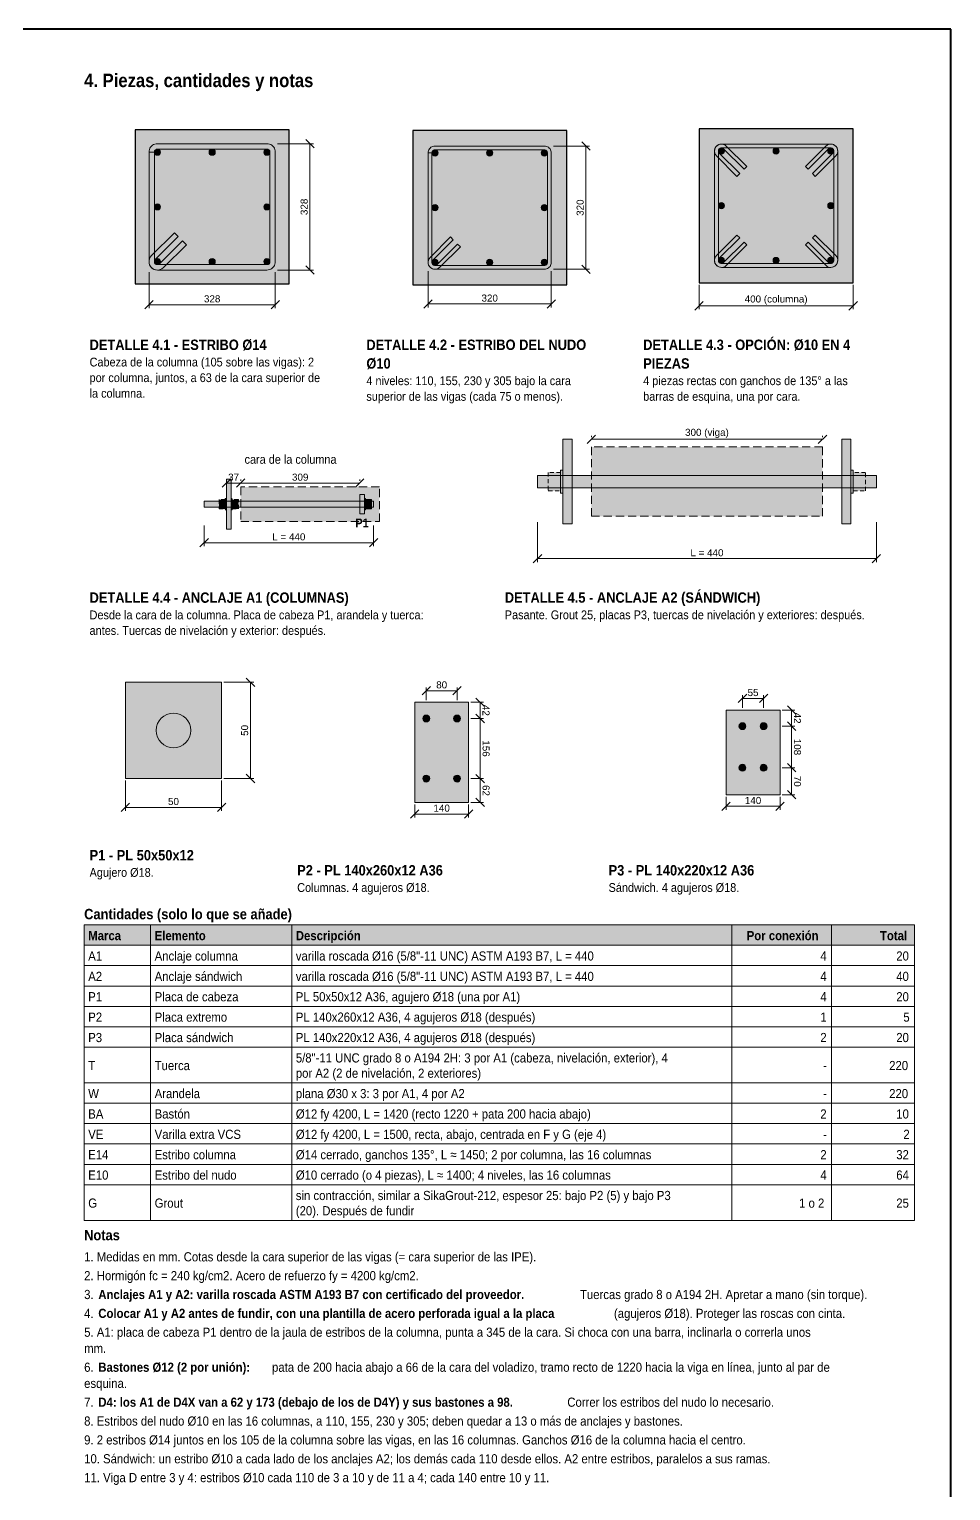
# Model space of a CAD drawing. Header units: millimetres. Extents: x 8 to 833, y 8 to 586.
# Drawn here: x 593.7 to 833, y 206.6 to 586 of the extents above; entities that cross this region are included whole.
import ezdxf
from ezdxf.enums import TextEntityAlignment as Align

# ---------------------------------------------------------------- set-up
doc = ezdxf.new("R2010")
doc.units = ezdxf.units.MM
doc.linetypes.add('TRAZO_3-2', pattern=[1.763889, 1.058333, -0.705556])
doc.linetypes.add('TRAZO_6-3', pattern=[3.175, 2.116667, -1.058333])
for name, color, linetype, lineweight, true_color in [('COTAS', 27, 'Continuous', 15, 0x333333), ('DETALLES', 49, 'Continuous', 9, 0x222222), ('G-r_anc', 24, 'Continuous', 18, 0x7b241c), ('G-r_ancg', 11, 'TRAZO_3-2', 20, 0xd3746b), ('G-r_bp', 138, 'Continuous', 20, 0x142433), ('G-r_col', 31, 'Continuous', 15, 0xd2bc8c), ('G-r_conc', 252, 'Continuous', 30, 0x6b6b6b), ('G-r_concb', 253, 'TRAZO_6-3', 20, 0xa1a1a1), ('G-r_eplate', 253, 'Continuous', 20, 0x848f9a), ('G-r_new', 119, 'Continuous', 18, 0x145a32), ('G-r_nut', 26, 'Continuous', 18, 0x3d0f0b), ('G-r_t1', 217, 'Continuous', 18, 0x4a235a), ('G-r_t2', 147, 'Continuous', 18, 0x1b4f72), ('G-r_t3', 44, 'Continuous', 18, 0x7e5109), ('G-r_t4', 136, 'Continuous', 18, 0x0b5345), ('G-r_tieS', 217, 'Continuous', 18, 0x4a235a), ('G-void', 27, 'Continuous', 20, 0x333333), ('LAMINA_FONDO', 7, 'Continuous', 5, 0xe6e6e6), ('LAMINA_MARCO', 49, 'Continuous', 40, 0x222222), ('LAMINA_TABLAS', 49, 'Continuous', 15, 0x222222), ('LAMINA_TEXTO', 19, 'Continuous', 9, 0x111111), ('T-anc', 22, 'Continuous', 18, 0xa93226), ('T-small', 47, 'Continuous', 18, 0x444444)]:
    doc.layers.add(name, color=color, linetype=linetype, lineweight=lineweight, true_color=true_color)
doc.styles.add('ESTANDAR', font='arial.ttf')
doc.styles.add('NEGRITA', font='arialbd.ttf')
doc.dimstyles.new('COTAS_PAPEL', dxfattribs={"dimtxt": 1.8288, "dimasz": 2, "dimexe": 0.881944, "dimexo": 0.529167, "dimgap": 0.6, "dimtad": 1, "dimdec": 0, "dimtxsty": 'ESTANDAR', "dimtsz": 1.094317, "dimcen": 2.5, "dimclrd": 8, "dimclre": 8, "dimclrt": 250, "dimazin": 3, "dimtfac": 1, "dimtmove": 0, "dimatfit": 3, "dimlwd": 15, "dimlwe": 13})

# ---------------------------------------------------------------- blocks, each defined once
blk = doc.blocks.new('DET_11_detalle-4-1-estribo-14')
at = {"layer": 'G-r_col', "true_color": 0xe9dec7}
h = blk.add_hatch(color=7, dxfattribs=at)
edge = h.paths.add_edge_path()
edge.add_arc((-16.9, 16.9), 0.8, 0, 360)
h = blk.add_hatch(color=7, dxfattribs=at)
edge = h.paths.add_edge_path()
edge.add_arc((-2.7, 16.9), 0.8, 0, 360)
h = blk.add_hatch(color=7, dxfattribs=at)
edge = h.paths.add_edge_path()
edge.add_arc((11.5, 16.9), 0.8, 0, 360)
h = blk.add_hatch(color=7, dxfattribs=at)
edge = h.paths.add_edge_path()
edge.add_arc((-16.9, 2.7), 0.8, 0, 360)
h = blk.add_hatch(color=7, dxfattribs=at)
edge = h.paths.add_edge_path()
edge.add_arc((11.5, 2.7), 0.8, 0, 360)
h = blk.add_hatch(color=7, dxfattribs=at)
edge = h.paths.add_edge_path()
edge.add_arc((-16.9, -11.5), 0.8, 0, 360)
h = blk.add_hatch(color=7, dxfattribs=at)
edge = h.paths.add_edge_path()
edge.add_arc((-2.7, -11.5), 0.8, 0, 360)
h = blk.add_hatch(color=7, dxfattribs=at)
edge = h.paths.add_edge_path()
edge.add_arc((11.5, -11.5), 0.8, 0, 360)
at = {"layer": 'G-r_conc', "true_color": 0xf5f3ef}
blk.add_hatch(color=7, dxfattribs=at).paths.add_polyline_path([(-22.7, -17.3), (17.3, -17.3), (17.3, 22.7), (-22.7, 22.7)])
at = {"layer": 'G-r_new', "true_color": 0x34905b}
for points in [[(-11.53, -4.99), (-17.46, -10.93), (-17.58, -11.08), (-17.66, -11.25), (-17.69, -11.44), (-17.69, -11.62), (-17.63, -11.8), (-17.54, -11.97), (-17.42, -12.1), (-17.26, -12.21), (-17.09, -12.27), (-16.9, -12.3), (11.5, -12.3), (11.62, -12.29), (11.75, -12.26), (11.86, -12.21), (11.97, -12.15), (12.06, -12.06), (12.15, -11.97), (12.21, -11.86), (12.26, -11.75), (12.29, -11.62), (12.3, -11.5), (12.3, 16.9), (12.29, 17.02), (12.26, 17.15), (12.21, 17.26), (12.15, 17.37), (12.06, 17.46), (11.97, 17.55), (11.86, 17.61), (11.75, 17.66), (11.62, 17.69), (11.5, 17.7), (-16.9, 17.7), (-17.02, 17.69), (-17.15, 17.66), (-17.26, 17.61), (-17.37, 17.55), (-17.46, 17.46), (-17.55, 17.37), (-17.61, 17.26), (-17.66, 17.15), (-17.69, 17.02), (-17.7, 16.85), (-19.1, 16.95), (-19.08, 17.24), (-18.99, 17.58), (-18.86, 17.9), (-18.68, 18.19), (-18.46, 18.46), (-18.19, 18.68), (-17.9, 18.86), (-17.58, 18.99), (-17.24, 19.08), (-16.9, 19.1), (11.5, 19.1), (11.84, 19.08), (12.18, 18.99), (12.5, 18.86), (12.79, 18.68), (13.06, 18.46), (13.28, 18.19), (13.46, 17.9), (13.59, 17.58), (13.68, 17.24), (13.7, 16.9), (13.7, -11.5), (13.68, -11.84), (13.59, -12.18), (13.46, -12.5), (13.28, -12.79), (13.06, -13.06), (12.79, -13.28), (12.5, -13.46), (12.18, -13.59), (11.84, -13.68), (11.5, -13.7), (-16.9, -13.7), (-17.41, -13.64), (-17.9, -13.46), (-18.33, -13.18), (-18.68, -12.8), (-18.94, -12.34), (-19.08, -11.84), (-19.1, -11.33), (-19, -10.82), (-18.78, -10.35), (-18.46, -9.95), (-12.52, -4)], [(-17.7, 16.9), (-17.7, -11.5), (-17.67, -11.69), (-17.61, -11.86), (-17.5, -12.02), (-17.37, -12.14), (-17.2, -12.23), (-17.02, -12.29), (-16.84, -12.29), (-16.65, -12.26), (-16.48, -12.18), (-16.34, -12.06), (-10.39, -6.13), (-9.4, -7.12), (-15.34, -13.06), (-15.75, -13.38), (-16.22, -13.6), (-16.73, -13.7), (-17.24, -13.68), (-17.74, -13.54), (-18.2, -13.28), (-18.58, -12.93), (-18.86, -12.5), (-19.04, -12.01), (-19.1, -11.5), (-19.1, 16.9)]]:
    blk.add_hatch(color=7, dxfattribs=at).paths.add_polyline_path(points)
at = {"layer": 'G-r_col'}
for centre in [(-16.9, 16.9), (-2.7, 16.9), (11.5, 16.9), (-16.9, 2.7), (11.5, 2.7), (-16.9, -11.5), (-2.7, -11.5), (11.5, -11.5)]:
    blk.add_circle(centre, 0.8, dxfattribs=at)
at = {"layer": 'G-r_conc'}
blk.add_lwpolyline([(-22.7, -17.3), (17.3, -17.3), (17.3, 22.7), (-22.7, 22.7)], close=True, dxfattribs=at)
at = {"layer": 'G-r_new'}
for points in [[(-11.53, -4.99), (-17.46, -10.93), (-17.58, -11.08), (-17.66, -11.25), (-17.69, -11.44), (-17.69, -11.62), (-17.63, -11.8), (-17.54, -11.97), (-17.42, -12.1), (-17.26, -12.21), (-17.09, -12.27), (-16.9, -12.3), (11.5, -12.3), (11.62, -12.29), (11.75, -12.26), (11.86, -12.21), (11.97, -12.15), (12.06, -12.06), (12.15, -11.97), (12.21, -11.86), (12.26, -11.75), (12.29, -11.62), (12.3, -11.5), (12.3, 16.9), (12.29, 17.02), (12.26, 17.15), (12.21, 17.26), (12.15, 17.37), (12.06, 17.46), (11.97, 17.55), (11.86, 17.61), (11.75, 17.66), (11.62, 17.69), (11.5, 17.7), (-16.9, 17.7), (-17.02, 17.69), (-17.15, 17.66), (-17.26, 17.61), (-17.37, 17.55), (-17.46, 17.46), (-17.55, 17.37), (-17.61, 17.26), (-17.66, 17.15), (-17.69, 17.02), (-17.7, 16.85), (-19.1, 16.95), (-19.08, 17.24), (-18.99, 17.58), (-18.86, 17.9), (-18.68, 18.19), (-18.46, 18.46), (-18.19, 18.68), (-17.9, 18.86), (-17.58, 18.99), (-17.24, 19.08), (-16.9, 19.1), (11.5, 19.1), (11.84, 19.08), (12.18, 18.99), (12.5, 18.86), (12.79, 18.68), (13.06, 18.46), (13.28, 18.19), (13.46, 17.9), (13.59, 17.58), (13.68, 17.24), (13.7, 16.9), (13.7, -11.5), (13.68, -11.84), (13.59, -12.18), (13.46, -12.5), (13.28, -12.79), (13.06, -13.06), (12.79, -13.28), (12.5, -13.46), (12.18, -13.59), (11.84, -13.68), (11.5, -13.7), (-16.9, -13.7), (-17.41, -13.64), (-17.9, -13.46), (-18.33, -13.18), (-18.68, -12.8), (-18.94, -12.34), (-19.08, -11.84), (-19.1, -11.33), (-19, -10.82), (-18.78, -10.35), (-18.46, -9.95), (-12.52, -4)], [(-17.7, 16.9), (-17.7, -11.5), (-17.67, -11.69), (-17.61, -11.86), (-17.5, -12.02), (-17.37, -12.14), (-17.2, -12.23), (-17.02, -12.29), (-16.84, -12.29), (-16.65, -12.26), (-16.48, -12.18), (-16.34, -12.06), (-10.39, -6.13), (-9.4, -7.12), (-15.34, -13.06), (-15.75, -13.38), (-16.22, -13.6), (-16.73, -13.7), (-17.24, -13.68), (-17.74, -13.54), (-18.2, -13.28), (-18.58, -12.93), (-18.86, -12.5), (-19.04, -12.01), (-19.1, -11.5), (-19.1, 16.9)]]:
    blk.add_lwpolyline(points, close=True, dxfattribs=at)
at = {"layer": 'COTAS'}
blk.add_linear_dim(base=(22.7, -13.7), p1=(13.7, -13.7), p2=(13.7, 19.1), angle=90, text='328', dimstyle='COTAS_PAPEL', dxfattribs=at).render()
blk.add_linear_dim(base=(-19.1, -22.7), p1=(-19.1, -13.7), p2=(13.7, -13.7), text='328', dimstyle='COTAS_PAPEL', dxfattribs=at).render()
blk = doc.blocks.new('DET_12_detalle-4-2-estribo-del-nudo-10')
at = {"layer": 'G-r_col', "true_color": 0xe9dec7}
h = blk.add_hatch(color=7, dxfattribs=at)
edge = h.paths.add_edge_path()
edge.add_arc((-16.7, 16.7), 0.8, 0, 360)
h = blk.add_hatch(color=7, dxfattribs=at)
edge = h.paths.add_edge_path()
edge.add_arc((-2.5, 16.7), 0.8, 0, 360)
h = blk.add_hatch(color=7, dxfattribs=at)
edge = h.paths.add_edge_path()
edge.add_arc((11.7, 16.7), 0.8, 0, 360)
h = blk.add_hatch(color=7, dxfattribs=at)
edge = h.paths.add_edge_path()
edge.add_arc((-16.7, 2.5), 0.8, 0, 360)
h = blk.add_hatch(color=7, dxfattribs=at)
edge = h.paths.add_edge_path()
edge.add_arc((11.7, 2.5), 0.8, 0, 360)
h = blk.add_hatch(color=7, dxfattribs=at)
edge = h.paths.add_edge_path()
edge.add_arc((-16.7, -11.7), 0.8, 0, 360)
h = blk.add_hatch(color=7, dxfattribs=at)
edge = h.paths.add_edge_path()
edge.add_arc((-2.5, -11.7), 0.8, 0, 360)
h = blk.add_hatch(color=7, dxfattribs=at)
edge = h.paths.add_edge_path()
edge.add_arc((11.7, -11.7), 0.8, 0, 360)
at = {"layer": 'G-r_conc', "true_color": 0xf5f3ef}
blk.add_hatch(color=7, dxfattribs=at).paths.add_polyline_path([(-22.5, -17.5), (17.5, -17.5), (17.5, 22.5), (-22.5, 22.5)])
at = {"layer": 'G-r_tieS', "true_color": 0x9059a7}
for points in [[(-11.96, -5.83), (-17.26, -11.13), (-17.38, -11.28), (-17.46, -11.45), (-17.49, -11.64), (-17.49, -11.82), (-17.44, -12), (-17.34, -12.17), (-17.22, -12.31), (-17.06, -12.41), (-16.89, -12.47), (-16.7, -12.5), (11.7, -12.5), (11.82, -12.49), (11.95, -12.46), (12.06, -12.41), (12.17, -12.35), (12.26, -12.26), (12.35, -12.17), (12.41, -12.06), (12.46, -11.95), (12.49, -11.82), (12.5, -11.7), (12.5, 16.7), (12.49, 16.82), (12.46, 16.95), (12.41, 17.06), (12.35, 17.17), (12.26, 17.26), (12.17, 17.35), (12.06, 17.41), (11.95, 17.46), (11.82, 17.49), (11.7, 17.5), (-16.7, 17.5), (-16.82, 17.49), (-16.95, 17.46), (-17.06, 17.41), (-17.17, 17.35), (-17.26, 17.26), (-17.35, 17.17), (-17.41, 17.06), (-17.46, 16.95), (-17.49, 16.82), (-17.5, 16.66), (-18.5, 16.74), (-18.48, 16.98), (-18.41, 17.26), (-18.31, 17.52), (-18.16, 17.76), (-17.97, 17.97), (-17.76, 18.16), (-17.52, 18.31), (-17.26, 18.41), (-16.98, 18.48), (-16.7, 18.5), (11.7, 18.5), (11.98, 18.48), (12.26, 18.41), (12.52, 18.31), (12.76, 18.16), (12.97, 17.97), (13.16, 17.76), (13.31, 17.52), (13.41, 17.26), (13.48, 16.98), (13.5, 16.7), (13.5, -11.7), (13.48, -11.98), (13.41, -12.26), (13.31, -12.52), (13.16, -12.76), (12.97, -12.97), (12.76, -13.16), (12.52, -13.31), (12.26, -13.41), (11.98, -13.48), (11.7, -13.5), (-16.7, -13.5), (-17.12, -13.45), (-17.52, -13.31), (-17.87, -13.07), (-18.16, -12.76), (-18.37, -12.39), (-18.48, -11.98), (-18.5, -11.56), (-18.42, -11.14), (-18.24, -10.76), (-17.97, -10.43), (-12.67, -5.12)], [(-17.5, 16.7), (-17.5, -11.7), (-17.47, -11.89), (-17.41, -12.06), (-17.31, -12.22), (-17.17, -12.34), (-17, -12.44), (-16.82, -12.49), (-16.64, -12.49), (-16.45, -12.46), (-16.28, -12.38), (-16.13, -12.26), (-10.83, -6.96), (-10.12, -7.67), (-15.43, -12.98), (-15.76, -13.24), (-16.14, -13.42), (-16.56, -13.5), (-16.98, -13.48), (-17.39, -13.37), (-17.76, -13.16), (-18.07, -12.87), (-18.31, -12.52), (-18.45, -12.12), (-18.5, -11.7), (-18.5, 16.7)]]:
    blk.add_hatch(color=7, dxfattribs=at).paths.add_polyline_path(points)
at = {"layer": 'G-r_col'}
for centre in [(-16.7, 16.7), (-2.5, 16.7), (11.7, 16.7), (-16.7, 2.5), (11.7, 2.5), (-16.7, -11.7), (-2.5, -11.7), (11.7, -11.7)]:
    blk.add_circle(centre, 0.8, dxfattribs=at)
at = {"layer": 'G-r_conc'}
blk.add_lwpolyline([(-22.5, -17.5), (17.5, -17.5), (17.5, 22.5), (-22.5, 22.5)], close=True, dxfattribs=at)
at = {"layer": 'G-r_tieS'}
for points in [[(-11.96, -5.83), (-17.26, -11.13), (-17.38, -11.28), (-17.46, -11.45), (-17.49, -11.64), (-17.49, -11.82), (-17.44, -12), (-17.34, -12.17), (-17.22, -12.31), (-17.06, -12.41), (-16.89, -12.47), (-16.7, -12.5), (11.7, -12.5), (11.82, -12.49), (11.95, -12.46), (12.06, -12.41), (12.17, -12.35), (12.26, -12.26), (12.35, -12.17), (12.41, -12.06), (12.46, -11.95), (12.49, -11.82), (12.5, -11.7), (12.5, 16.7), (12.49, 16.82), (12.46, 16.95), (12.41, 17.06), (12.35, 17.17), (12.26, 17.26), (12.17, 17.35), (12.06, 17.41), (11.95, 17.46), (11.82, 17.49), (11.7, 17.5), (-16.7, 17.5), (-16.82, 17.49), (-16.95, 17.46), (-17.06, 17.41), (-17.17, 17.35), (-17.26, 17.26), (-17.35, 17.17), (-17.41, 17.06), (-17.46, 16.95), (-17.49, 16.82), (-17.5, 16.66), (-18.5, 16.74), (-18.48, 16.98), (-18.41, 17.26), (-18.31, 17.52), (-18.16, 17.76), (-17.97, 17.97), (-17.76, 18.16), (-17.52, 18.31), (-17.26, 18.41), (-16.98, 18.48), (-16.7, 18.5), (11.7, 18.5), (11.98, 18.48), (12.26, 18.41), (12.52, 18.31), (12.76, 18.16), (12.97, 17.97), (13.16, 17.76), (13.31, 17.52), (13.41, 17.26), (13.48, 16.98), (13.5, 16.7), (13.5, -11.7), (13.48, -11.98), (13.41, -12.26), (13.31, -12.52), (13.16, -12.76), (12.97, -12.97), (12.76, -13.16), (12.52, -13.31), (12.26, -13.41), (11.98, -13.48), (11.7, -13.5), (-16.7, -13.5), (-17.12, -13.45), (-17.52, -13.31), (-17.87, -13.07), (-18.16, -12.76), (-18.37, -12.39), (-18.48, -11.98), (-18.5, -11.56), (-18.42, -11.14), (-18.24, -10.76), (-17.97, -10.43), (-12.67, -5.12)], [(-17.5, 16.7), (-17.5, -11.7), (-17.47, -11.89), (-17.41, -12.06), (-17.31, -12.22), (-17.17, -12.34), (-17, -12.44), (-16.82, -12.49), (-16.64, -12.49), (-16.45, -12.46), (-16.28, -12.38), (-16.13, -12.26), (-10.83, -6.96), (-10.12, -7.67), (-15.43, -12.98), (-15.76, -13.24), (-16.14, -13.42), (-16.56, -13.5), (-16.98, -13.48), (-17.39, -13.37), (-17.76, -13.16), (-18.07, -12.87), (-18.31, -12.52), (-18.45, -12.12), (-18.5, -11.7), (-18.5, 16.7)]]:
    blk.add_lwpolyline(points, close=True, dxfattribs=at)
at = {"layer": 'COTAS'}
blk.add_linear_dim(base=(22.5, -13.5), p1=(13.5, -13.5), p2=(13.5, 18.5), angle=90, text='320', dimstyle='COTAS_PAPEL', dxfattribs=at).render()
blk.add_linear_dim(base=(-18.5, -22.5), p1=(-18.5, -13.5), p2=(13.5, -13.5), text='320', dimstyle='COTAS_PAPEL', dxfattribs=at).render()
blk = doc.blocks.new('DET_13_detalle-4-3-opcion-10-en-4-piezas')
at = {"layer": 'G-r_col', "true_color": 0xe9dec7}
h = blk.add_hatch(color=7, dxfattribs=at)
edge = h.paths.add_edge_path()
edge.add_arc((-14.2, 17.2), 0.8, 0, 360)
h = blk.add_hatch(color=7, dxfattribs=at)
edge = h.paths.add_edge_path()
edge.add_arc((0, 17.2), 0.8, 0, 360)
h = blk.add_hatch(color=7, dxfattribs=at)
edge = h.paths.add_edge_path()
edge.add_arc((14.2, 17.2), 0.8, 0, 360)
h = blk.add_hatch(color=7, dxfattribs=at)
edge = h.paths.add_edge_path()
edge.add_arc((-14.2, 3), 0.8, 0, 360)
h = blk.add_hatch(color=7, dxfattribs=at)
edge = h.paths.add_edge_path()
edge.add_arc((14.2, 3), 0.8, 0, 360)
h = blk.add_hatch(color=7, dxfattribs=at)
edge = h.paths.add_edge_path()
edge.add_arc((-14.2, -11.2), 0.8, 0, 360)
h = blk.add_hatch(color=7, dxfattribs=at)
edge = h.paths.add_edge_path()
edge.add_arc((0, -11.2), 0.8, 0, 360)
h = blk.add_hatch(color=7, dxfattribs=at)
edge = h.paths.add_edge_path()
edge.add_arc((14.2, -11.2), 0.8, 0, 360)
at = {"layer": 'G-r_conc', "true_color": 0xf5f3ef}
blk.add_hatch(color=7, dxfattribs=at).paths.add_polyline_path([(-20, -17), (20, -17), (20, 23), (-20, 23)])
at = {"layer": 'G-r_t1', "true_color": 0x9957b5}
blk.add_hatch(color=7, dxfattribs=at).paths.add_polyline_path([(-9.46, -5.33), (-14.76, -10.63), (-14.88, -10.78), (-14.96, -10.95), (-14.99, -11.14), (-14.99, -11.32), (-14.94, -11.5), (-14.84, -11.67), (-14.72, -11.81), (-14.56, -11.91), (-14.39, -11.97), (-14.2, -12), (14.2, -12), (14.39, -11.97), (14.56, -11.91), (14.72, -11.81), (14.84, -11.67), (14.94, -11.5), (14.99, -11.32), (14.99, -11.14), (14.96, -10.95), (14.88, -10.78), (14.76, -10.63), (9.46, -5.33), (10.17, -4.62), (15.48, -9.93), (15.74, -10.26), (15.92, -10.64), (16, -11.06), (15.98, -11.48), (15.87, -11.89), (15.66, -12.26), (15.37, -12.57), (15.02, -12.81), (14.62, -12.95), (14.2, -13), (-14.2, -13), (-14.62, -12.95), (-15.02, -12.81), (-15.37, -12.57), (-15.66, -12.26), (-15.87, -11.89), (-15.98, -11.48), (-16, -11.06), (-15.92, -10.64), (-15.74, -10.26), (-15.47, -9.93), (-10.17, -4.62)])
at = {"layer": 'G-r_t2', "true_color": 0x4392c7}
blk.add_hatch(color=7, dxfattribs=at).paths.add_polyline_path([(8.33, -6.46), (13.63, -11.76), (13.78, -11.88), (13.95, -11.96), (14.14, -11.99), (14.32, -11.99), (14.5, -11.94), (14.67, -11.84), (14.81, -11.72), (14.91, -11.56), (14.97, -11.39), (15, -11.2), (15, 17.2), (14.97, 17.39), (14.91, 17.56), (14.81, 17.72), (14.67, 17.84), (14.5, 17.94), (14.32, 17.99), (14.14, 17.99), (13.95, 17.96), (13.78, 17.88), (13.63, 17.76), (8.33, 12.46), (7.62, 13.17), (12.93, 18.48), (13.26, 18.74), (13.64, 18.92), (14.06, 19), (14.48, 18.98), (14.89, 18.87), (15.26, 18.66), (15.57, 18.37), (15.81, 18.02), (15.95, 17.62), (16, 17.2), (16, -11.2), (15.95, -11.62), (15.81, -12.02), (15.57, -12.37), (15.26, -12.66), (14.89, -12.87), (14.48, -12.98), (14.06, -13), (13.64, -12.92), (13.26, -12.74), (12.93, -12.47), (7.62, -7.17)])
at = {"layer": 'G-r_t3', "true_color": 0xe88b38}
blk.add_hatch(color=7, dxfattribs=at).paths.add_polyline_path([(9.46, 11.33), (14.76, 16.63), (14.88, 16.78), (14.96, 16.95), (14.99, 17.14), (14.99, 17.32), (14.94, 17.5), (14.84, 17.67), (14.72, 17.81), (14.56, 17.91), (14.39, 17.97), (14.2, 18), (-14.2, 18), (-14.39, 17.97), (-14.56, 17.91), (-14.72, 17.81), (-14.84, 17.67), (-14.94, 17.5), (-14.99, 17.32), (-14.99, 17.14), (-14.96, 16.95), (-14.88, 16.78), (-14.76, 16.63), (-9.46, 11.33), (-10.17, 10.62), (-15.48, 15.93), (-15.74, 16.26), (-15.92, 16.64), (-16, 17.06), (-15.98, 17.48), (-15.87, 17.89), (-15.66, 18.26), (-15.37, 18.57), (-15.02, 18.81), (-14.62, 18.95), (-14.2, 19), (14.2, 19), (14.62, 18.95), (15.02, 18.81), (15.37, 18.57), (15.66, 18.26), (15.87, 17.89), (15.98, 17.48), (16, 17.06), (15.92, 16.64), (15.74, 16.26), (15.47, 15.93), (10.17, 10.62)])
at = {"layer": 'G-r_t4', "true_color": 0x2eae95}
blk.add_hatch(color=7, dxfattribs=at).paths.add_polyline_path([(-8.33, 12.46), (-13.63, 17.76), (-13.78, 17.88), (-13.95, 17.96), (-14.14, 17.99), (-14.32, 17.99), (-14.5, 17.94), (-14.67, 17.84), (-14.81, 17.72), (-14.91, 17.56), (-14.97, 17.39), (-15, 17.2), (-15, -11.2), (-14.97, -11.39), (-14.91, -11.56), (-14.81, -11.72), (-14.67, -11.84), (-14.5, -11.94), (-14.32, -11.99), (-14.14, -11.99), (-13.95, -11.96), (-13.78, -11.88), (-13.63, -11.76), (-8.33, -6.46), (-7.62, -7.17), (-12.93, -12.48), (-13.26, -12.74), (-13.64, -12.92), (-14.06, -13), (-14.48, -12.98), (-14.89, -12.87), (-15.26, -12.66), (-15.57, -12.37), (-15.81, -12.02), (-15.95, -11.62), (-16, -11.2), (-16, 17.2), (-15.95, 17.62), (-15.81, 18.02), (-15.57, 18.37), (-15.26, 18.66), (-14.89, 18.87), (-14.48, 18.98), (-14.06, 19), (-13.64, 18.92), (-13.26, 18.74), (-12.93, 18.47), (-7.62, 13.17)])
at = {"layer": 'G-r_col'}
for centre in [(-14.2, 17.2), (0, 17.2), (14.2, 17.2), (-14.2, 3), (14.2, 3), (-14.2, -11.2), (0, -11.2), (14.2, -11.2)]:
    blk.add_circle(centre, 0.8, dxfattribs=at)
at = {"layer": 'G-r_conc'}
blk.add_lwpolyline([(-20, -17), (20, -17), (20, 23), (-20, 23)], close=True, dxfattribs=at)
at = {"layer": 'G-r_t1'}
blk.add_lwpolyline([(-9.46, -5.33), (-14.76, -10.63), (-14.88, -10.78), (-14.96, -10.95), (-14.99, -11.14), (-14.99, -11.32), (-14.94, -11.5), (-14.84, -11.67), (-14.72, -11.81), (-14.56, -11.91), (-14.39, -11.97), (-14.2, -12), (14.2, -12), (14.39, -11.97), (14.56, -11.91), (14.72, -11.81), (14.84, -11.67), (14.94, -11.5), (14.99, -11.32), (14.99, -11.14), (14.96, -10.95), (14.88, -10.78), (14.76, -10.63), (9.46, -5.33), (10.17, -4.62), (15.48, -9.93), (15.74, -10.26), (15.92, -10.64), (16, -11.06), (15.98, -11.48), (15.87, -11.89), (15.66, -12.26), (15.37, -12.57), (15.02, -12.81), (14.62, -12.95), (14.2, -13), (-14.2, -13), (-14.62, -12.95), (-15.02, -12.81), (-15.37, -12.57), (-15.66, -12.26), (-15.87, -11.89), (-15.98, -11.48), (-16, -11.06), (-15.92, -10.64), (-15.74, -10.26), (-15.47, -9.93), (-10.17, -4.62)], close=True, dxfattribs=at)
at = {"layer": 'G-r_t2'}
blk.add_lwpolyline([(8.33, -6.46), (13.63, -11.76), (13.78, -11.88), (13.95, -11.96), (14.14, -11.99), (14.32, -11.99), (14.5, -11.94), (14.67, -11.84), (14.81, -11.72), (14.91, -11.56), (14.97, -11.39), (15, -11.2), (15, 17.2), (14.97, 17.39), (14.91, 17.56), (14.81, 17.72), (14.67, 17.84), (14.5, 17.94), (14.32, 17.99), (14.14, 17.99), (13.95, 17.96), (13.78, 17.88), (13.63, 17.76), (8.33, 12.46), (7.62, 13.17), (12.93, 18.48), (13.26, 18.74), (13.64, 18.92), (14.06, 19), (14.48, 18.98), (14.89, 18.87), (15.26, 18.66), (15.57, 18.37), (15.81, 18.02), (15.95, 17.62), (16, 17.2), (16, -11.2), (15.95, -11.62), (15.81, -12.02), (15.57, -12.37), (15.26, -12.66), (14.89, -12.87), (14.48, -12.98), (14.06, -13), (13.64, -12.92), (13.26, -12.74), (12.93, -12.47), (7.62, -7.17)], close=True, dxfattribs=at)
at = {"layer": 'G-r_t3'}
blk.add_lwpolyline([(9.46, 11.33), (14.76, 16.63), (14.88, 16.78), (14.96, 16.95), (14.99, 17.14), (14.99, 17.32), (14.94, 17.5), (14.84, 17.67), (14.72, 17.81), (14.56, 17.91), (14.39, 17.97), (14.2, 18), (-14.2, 18), (-14.39, 17.97), (-14.56, 17.91), (-14.72, 17.81), (-14.84, 17.67), (-14.94, 17.5), (-14.99, 17.32), (-14.99, 17.14), (-14.96, 16.95), (-14.88, 16.78), (-14.76, 16.63), (-9.46, 11.33), (-10.17, 10.62), (-15.48, 15.93), (-15.74, 16.26), (-15.92, 16.64), (-16, 17.06), (-15.98, 17.48), (-15.87, 17.89), (-15.66, 18.26), (-15.37, 18.57), (-15.02, 18.81), (-14.62, 18.95), (-14.2, 19), (14.2, 19), (14.62, 18.95), (15.02, 18.81), (15.37, 18.57), (15.66, 18.26), (15.87, 17.89), (15.98, 17.48), (16, 17.06), (15.92, 16.64), (15.74, 16.26), (15.47, 15.93), (10.17, 10.62)], close=True, dxfattribs=at)
at = {"layer": 'G-r_t4'}
blk.add_lwpolyline([(-8.33, 12.46), (-13.63, 17.76), (-13.78, 17.88), (-13.95, 17.96), (-14.14, 17.99), (-14.32, 17.99), (-14.5, 17.94), (-14.67, 17.84), (-14.81, 17.72), (-14.91, 17.56), (-14.97, 17.39), (-15, 17.2), (-15, -11.2), (-14.97, -11.39), (-14.91, -11.56), (-14.81, -11.72), (-14.67, -11.84), (-14.5, -11.94), (-14.32, -11.99), (-14.14, -11.99), (-13.95, -11.96), (-13.78, -11.88), (-13.63, -11.76), (-8.33, -6.46), (-7.62, -7.17), (-12.93, -12.48), (-13.26, -12.74), (-13.64, -12.92), (-14.06, -13), (-14.48, -12.98), (-14.89, -12.87), (-15.26, -12.66), (-15.57, -12.37), (-15.81, -12.02), (-15.95, -11.62), (-16, -11.2), (-16, 17.2), (-15.95, 17.62), (-15.81, 18.02), (-15.57, 18.37), (-15.26, 18.66), (-14.89, 18.87), (-14.48, 18.98), (-14.06, 19), (-13.64, 18.92), (-13.26, 18.74), (-12.93, 18.47), (-7.62, 13.17)], close=True, dxfattribs=at)
at = {"layer": 'COTAS'}
blk.add_linear_dim(base=(-20, -23), p1=(-20, -17), p2=(20, -17), text='400 (columna)', dimstyle='COTAS_PAPEL', dxfattribs=at).render()
blk = doc.blocks.new('DET_14_detalle-4-4-anclaje-a1-columnas')
at = {"layer": 'G-r_anc', "true_color": 0xc0392b}
blk.add_hatch(color=7, dxfattribs=at).paths.add_polyline_path([(-22.75, -0.5539), (21.25, -0.5539), (21.25, -2.1539), (-22.75, -2.1539)])
at = {"layer": 'G-r_ancg', "true_color": 0xf4dbd9}
for points in [[(-17.25, -2.8539), (-16.95, -2.8539), (-16.95, 0.1461), (-17.25, 0.1461)], [(-15.75, -2.8539), (-15.45, -2.8539), (-15.45, 0.1461), (-15.75, 0.1461)], [(-18.85, -2.5539), (-17.25, -2.5539), (-17.25, -0.1539), (-18.85, -0.1539)], [(-15.45, -2.5539), (-13.85, -2.5539), (-13.85, -0.1539), (-15.45, -0.1539)]]:
    blk.add_hatch(color=7, dxfattribs=at).paths.add_polyline_path(points)
at = {"layer": 'G-r_bp', "true_color": 0x34506b}
blk.add_hatch(color=7, dxfattribs=at).paths.add_polyline_path([(17.65, -3.8539), (18.85, -3.8539), (18.85, 1.1461), (17.65, 1.1461)])
at = {"layer": 'G-r_concb', "true_color": 0xf9f8f6}
blk.add_hatch(color=7, dxfattribs=at).paths.add_polyline_path([(-13.25, -5.8539), (22.75, -5.8539), (22.75, 3.1461), (-13.25, 3.1461)])
at = {"layer": 'G-r_eplate', "true_color": 0xe5ebf1}
blk.add_hatch(color=7, dxfattribs=at).paths.add_polyline_path([(-16.95, -7.8539), (-15.75, -7.8539), (-15.75, 5.1461), (-16.95, 5.1461)])
at = {"layer": 'G-r_nut', "true_color": 0x7b241c}
for points in [[(18.85, -2.8539), (19.15, -2.8539), (19.15, 0.1461), (18.85, 0.1461)], [(19.15, -2.5539), (20.75, -2.5539), (20.75, -0.1539), (19.15, -0.1539)]]:
    blk.add_hatch(color=7, dxfattribs=at).paths.add_polyline_path(points)
at = {"layer": 'G-r_anc'}
blk.add_lwpolyline([(-22.75, -0.5539), (21.25, -0.5539), (21.25, -2.1539), (-22.75, -2.1539)], close=True, dxfattribs=at)
at = {"layer": 'G-r_ancg'}
for points in [[(-17.25, -2.8539), (-16.95, -2.8539), (-16.95, 0.1461), (-17.25, 0.1461)], [(-15.75, -2.8539), (-15.45, -2.8539), (-15.45, 0.1461), (-15.75, 0.1461)], [(-18.85, -2.5539), (-17.25, -2.5539), (-17.25, -0.1539), (-18.85, -0.1539)], [(-15.45, -2.5539), (-13.85, -2.5539), (-13.85, -0.1539), (-15.45, -0.1539)]]:
    blk.add_lwpolyline(points, close=True, dxfattribs=at)
at = {"layer": 'G-r_bp'}
blk.add_lwpolyline([(17.65, -3.8539), (18.85, -3.8539), (18.85, 1.1461), (17.65, 1.1461)], close=True, dxfattribs=at)
at = {"layer": 'G-r_concb'}
blk.add_lwpolyline([(-13.25, -5.8539), (22.75, -5.8539), (22.75, 3.1461), (-13.25, 3.1461)], close=True, dxfattribs=at)
at = {"layer": 'G-r_eplate'}
blk.add_lwpolyline([(-16.95, -7.8539), (-15.75, -7.8539), (-15.75, 5.1461), (-16.95, 5.1461)], close=True, dxfattribs=at)
at = {"layer": 'G-r_nut'}
for points in [[(18.85, -2.8539), (19.15, -2.8539), (19.15, 0.1461), (18.85, 0.1461)], [(19.15, -2.5539), (20.75, -2.5539), (20.75, -0.1539), (19.15, -0.1539)]]:
    blk.add_lwpolyline(points, close=True, dxfattribs=at)
at = {"layer": 'T-anc', "color": 22, "true_color": 0xa93226, "style": 'NEGRITA', "width": 0.885}
blk.add_text('P1', height=2.286, dxfattribs=at).set_placement((18.25, -7.3539), align=Align.CENTER)
at = {"layer": 'T-small', "color": 47, "true_color": 0x444444, "style": 'ESTANDAR', "width": 0.885}
blk.add_text('cara de la columna', height=2.286, dxfattribs=at).set_placement((-12.25, 9.1461))
at = {"layer": 'COTAS'}
for base, p1, p2, text in [((-16.95, 4.1461), (-16.95, 4.1461), (-13.25, 4.1461), '37'), ((-13.25, 4.1461), (-13.25, 4.1461), (17.65, 4.1461), '309'), ((-22.75, -11.3539), (-22.75, -6.3539), (21.25, -6.3539), 'L = 440')]:
    blk.add_linear_dim(base=base, p1=p1, p2=p2, text=text, dimstyle='COTAS_PAPEL', dxfattribs=at).render()
blk = doc.blocks.new('DET_15_detalle-4-5-anclaje-a2-sandwich')
at = {"layer": 'G-r_anc', "true_color": 0xc0392b}
blk.add_hatch(color=7, dxfattribs=at).paths.add_polyline_path([(-44, 6.1), (44, 6.1), (44, 2.9), (-44, 2.9)])
at = {"layer": 'G-r_ancg', "true_color": 0xf4dbd9}
for points in [[(-41.2, 2.1), (-38, 2.1), (-38, 6.9), (-41.2, 6.9)], [(-38, 1.5), (-37.4, 1.5), (-37.4, 7.5), (-38, 7.5)], [(37.4, 1.5), (38, 1.5), (38, 7.5), (37.4, 7.5)], [(38, 2.1), (41.2, 2.1), (41.2, 6.9), (38, 6.9)]]:
    blk.add_hatch(color=7, dxfattribs=at).paths.add_polyline_path(points)
at = {"layer": 'G-r_concb', "true_color": 0xf9f8f6}
blk.add_hatch(color=7, dxfattribs=at).paths.add_polyline_path([(-30, -4.5), (30, -4.5), (30, 13.5), (-30, 13.5)])
at = {"layer": 'G-r_eplate', "true_color": 0xe5ebf1}
for points in [[(-37.4, -6.5), (-35, -6.5), (-35, 15.5), (-37.4, 15.5)], [(35, -6.5), (37.4, -6.5), (37.4, 15.5), (35, 15.5)]]:
    blk.add_hatch(color=7, dxfattribs=at).paths.add_polyline_path(points)
at = {"layer": 'G-r_anc'}
blk.add_lwpolyline([(-44, 6.1), (44, 6.1), (44, 2.9), (-44, 2.9)], close=True, dxfattribs=at)
at = {"layer": 'G-r_ancg'}
for points in [[(-41.2, 2.1), (-38, 2.1), (-38, 6.9), (-41.2, 6.9)], [(-38, 1.5), (-37.4, 1.5), (-37.4, 7.5), (-38, 7.5)], [(37.4, 1.5), (38, 1.5), (38, 7.5), (37.4, 7.5)], [(38, 2.1), (41.2, 2.1), (41.2, 6.9), (38, 6.9)]]:
    blk.add_lwpolyline(points, close=True, dxfattribs=at)
at = {"layer": 'G-r_concb'}
blk.add_lwpolyline([(-30, -4.5), (30, -4.5), (30, 13.5), (-30, 13.5)], close=True, dxfattribs=at)
at = {"layer": 'G-r_eplate'}
for points in [[(-37.4, -6.5), (-35, -6.5), (-35, 15.5), (-37.4, 15.5)], [(35, -6.5), (37.4, -6.5), (37.4, 15.5), (35, 15.5)]]:
    blk.add_lwpolyline(points, close=True, dxfattribs=at)
at = {"layer": 'COTAS'}
for base, p1, p2, text in [((-30, 15.5), (-30, 15.5), (30, 15.5), '300 (viga)'), ((-44, -15.5), (-44, -5.5), (44, -5.5), 'L = 440')]:
    blk.add_linear_dim(base=base, p1=p1, p2=p2, text=text, dimstyle='COTAS_PAPEL', dxfattribs=at).render()
blk = doc.blocks.new('DET_16_p1-pl-50x50x12')
at = {"layer": 'G-r_bp', "true_color": 0x34506b}
blk.add_hatch(color=7, dxfattribs=at).paths.add_polyline_path([(-16.25, -8.75), (8.75, -8.75), (8.75, 16.25), (-16.25, 16.25)])
at = {"layer": 'G-void', "true_color": 0xffffff}
h = blk.add_hatch(color=7, dxfattribs=at)
edge = h.paths.add_edge_path()
edge.add_arc((-3.75, 3.75), 4.5, 0, 360)
at = {"layer": 'G-r_bp'}
blk.add_lwpolyline([(-16.25, -8.75), (8.75, -8.75), (8.75, 16.25), (-16.25, 16.25)], close=True, dxfattribs=at)
at = {"layer": 'G-void'}
blk.add_circle((-3.75, 3.75), 4.5, dxfattribs=at)
at = {"layer": 'COTAS'}
blk.add_linear_dim(base=(16.25, -8.75), p1=(8.75, -8.75), p2=(8.75, 16.25), angle=90, text='50', dimstyle='COTAS_PAPEL', dxfattribs=at).render()
blk.add_linear_dim(base=(-16.25, -16.25), p1=(-16.25, -8.75), p2=(8.75, -8.75), text='50', dimstyle='COTAS_PAPEL', dxfattribs=at).render()
blk = doc.blocks.new('DET_17_p2-pl-140x260x12-a36')
at = {"layer": 'G-r_eplate', "true_color": 0xe5ebf1}
blk.add_hatch(color=7, dxfattribs=at).paths.add_polyline_path([(-8.5, -13), (5.5, -13), (5.5, 13), (-8.5, 13)])
at = {"layer": 'G-void', "true_color": 0xffffff}
h = blk.add_hatch(color=7, dxfattribs=at)
edge = h.paths.add_edge_path()
edge.add_arc((-5.5, 8.8), 0.9, 0, 360)
h = blk.add_hatch(color=7, dxfattribs=at)
edge = h.paths.add_edge_path()
edge.add_arc((2.5, 8.8), 0.9, 0, 360)
h = blk.add_hatch(color=7, dxfattribs=at)
edge = h.paths.add_edge_path()
edge.add_arc((-5.5, -6.8), 0.9, 0, 360)
h = blk.add_hatch(color=7, dxfattribs=at)
edge = h.paths.add_edge_path()
edge.add_arc((2.5, -6.8), 0.9, 0, 360)
at = {"layer": 'G-r_eplate'}
blk.add_lwpolyline([(-8.5, -13), (5.5, -13), (5.5, 13), (-8.5, 13)], close=True, dxfattribs=at)
at = {"layer": 'G-void'}
for centre in [(-5.5, 8.8), (2.5, 8.8), (-5.5, -6.8), (2.5, -6.8)]:
    blk.add_circle(centre, 0.9, dxfattribs=at)
at = {"layer": 'COTAS'}
for base, p1, p2, text in [((-5.5, 16), (-5.5, 13), (2.5, 13), '80'), ((-8.5, -16), (-8.5, -13), (5.5, -13), '140')]:
    blk.add_linear_dim(base=base, p1=p1, p2=p2, text=text, dimstyle='COTAS_PAPEL', dxfattribs=at).render()
for base, p1, p2, text in [((8.5, 13), (5.5, 13), (5.5, 8.8), '42'), ((8.5, 8.8), (5.5, 8.8), (5.5, -6.8), '156'), ((8.5, -6.8), (5.5, -6.8), (5.5, -13), '62')]:
    blk.add_linear_dim(base=base, p1=p1, p2=p2, angle=270, text=text, dimstyle='COTAS_PAPEL', dxfattribs=at).render()
blk = doc.blocks.new('DET_18_p3-pl-140x220x12-a36')
at = {"layer": 'G-r_eplate', "true_color": 0xe5ebf1}
blk.add_hatch(color=7, dxfattribs=at).paths.add_polyline_path([(-8.5, -11), (5.5, -11), (5.5, 11), (-8.5, 11)])
at = {"layer": 'G-void', "true_color": 0xffffff}
h = blk.add_hatch(color=7, dxfattribs=at)
edge = h.paths.add_edge_path()
edge.add_arc((-4.25, 6.8), 0.9, 0, 360)
h = blk.add_hatch(color=7, dxfattribs=at)
edge = h.paths.add_edge_path()
edge.add_arc((1.25, 6.8), 0.9, 0, 360)
h = blk.add_hatch(color=7, dxfattribs=at)
edge = h.paths.add_edge_path()
edge.add_arc((-4.25, -4), 0.9, 0, 360)
h = blk.add_hatch(color=7, dxfattribs=at)
edge = h.paths.add_edge_path()
edge.add_arc((1.25, -4), 0.9, 0, 360)
at = {"layer": 'G-r_eplate'}
blk.add_lwpolyline([(-8.5, -11), (5.5, -11), (5.5, 11), (-8.5, 11)], close=True, dxfattribs=at)
at = {"layer": 'G-void'}
for centre in [(-4.25, 6.8), (1.25, 6.8), (-4.25, -4), (1.25, -4)]:
    blk.add_circle(centre, 0.9, dxfattribs=at)
at = {"layer": 'COTAS'}
for base, p1, p2, text in [((-4.25, 14), (-4.25, 11), (1.25, 11), '55'), ((-8.5, -14), (-8.5, -11), (5.5, -11), '140')]:
    blk.add_linear_dim(base=base, p1=p1, p2=p2, text=text, dimstyle='COTAS_PAPEL', dxfattribs=at).render()
for base, p1, p2, text in [((8.5, 11), (5.5, 11), (5.5, 6.8), '42'), ((8.5, 6.8), (5.5, 6.8), (5.5, -4), '108'), ((8.5, -4), (5.5, -4), (5.5, -11), '70')]:
    blk.add_linear_dim(base=base, p1=p1, p2=p2, angle=270, text=text, dimstyle='COTAS_PAPEL', dxfattribs=at).render()

msp = doc.modelspace()

# ---------------------------------------------------------------- hatches: boundary and pattern name
at = {"layer": 'LAMINA_FONDO', "true_color": 0xe6e6e6}
msp.add_hatch(color=7, dxfattribs=at).paths.add_polyline_path([(607.98, 353.47), (823.59, 353.47), (823.59, 348.18), (607.98, 348.18)])

# ---------------------------------------------------------------- linework, layer by layer
at = {"layer": 'LAMINA_MARCO'}
for p, q in [((833, 586), (8, 586)), ((833, 8), (833, 586))]:
    msp.add_line(p, q, dxfattribs=at)
at = {"layer": 'LAMINA_TABLAS', "lineweight": 15}
for p, q in [((607.98, 353.47), (823.59, 353.47)), ((607.98, 276.74), (607.98, 353.47)), ((625.23, 276.74), (625.23, 353.47)), ((661.88, 276.74), (661.88, 353.47)), ((776.16, 276.74), (776.16, 353.47)), ((802.03, 276.74), (802.03, 353.47)), ((823.59, 276.74), (823.59, 353.47)), ((607.98, 348.18), (823.59, 348.18)), ((607.98, 342.89), (823.59, 342.89)), ((607.98, 337.6), (823.59, 337.6)), ((607.98, 332.3), (823.59, 332.3)), ((607.98, 327.01), (823.59, 327.01)), ((607.98, 321.72), (823.59, 321.72)), ((607.98, 312.46), (823.59, 312.46)), ((607.98, 307.17), (823.59, 307.17)), ((607.98, 301.88), (823.59, 301.88)), ((607.98, 296.59), (823.59, 296.59)), ((607.98, 291.29), (823.59, 291.29)), ((607.98, 286), (823.59, 286)), ((607.98, 276.74), (823.59, 276.74))]:
    msp.add_line(p, q, dxfattribs=at)

# ---------------------------------------------------------------- block references
at = {"layer": 'DETALLES'}
for name, p in [('DET_11_detalle-4-1-estribo-14', (643.92, 537.18)), ('DET_12_detalle-4-2-estribo-del-nudo-10', (715.78, 537.18)), ('DET_13_detalle-4-3-opcion-10-en-4-piezas', (787.65, 537.18)), ('DET_15_detalle-4-5-anclaje-a2-sandwich', (769.69, 464.06)), ('DET_14_detalle-4-4-anclaje-a1-columnas', (661.88, 464.04)), ('DET_16_p1-pl-50x50x12', (634.93, 400.22)), ('DET_17_p2-pl-140x260x12-a36', (702.31, 398.26)), ('DET_18_p3-pl-140x220x12-a36', (783.16, 398.26))]:
    msp.add_blockref(name, p, dxfattribs=at)

# ---------------------------------------------------------------- texts
at = {"layer": 'LAMINA_TEXTO', "color": 250, "true_color": 0x000000, "width": 0.885}
for s, height, style, p in [('4. Piezas, cantidades y notas', 3.4925, 'NEGRITA', (607.98, 570.97)), ('DETALLE 4.1 - ESTRIBO Ø14', 2.6987, 'NEGRITA', (609.39, 502.73)), ('DETALLE 4.2 - ESTRIBO DEL NUDO', 2.6987, 'NEGRITA', (681.26, 502.73)), ('DETALLE 4.3 - OPCIÓN: Ø10 EN 4', 2.6987, 'NEGRITA', (753.13, 502.73)), ('Cabeza de la columna (105 sobre las vigas): 2', 2.286, 'ESTANDAR', (609.39, 498.45)), ('Ø10', 2.699, 'NEGRITA', (681.26, 497.88)), ('PIEZAS', 2.699, 'NEGRITA', (753.13, 497.88)), ('por columna, juntos, a 63 de la cara superior de', 2.286, 'ESTANDAR', (609.39, 494.39)), ('4 niveles: 110, 155, 230 y 305 bajo la cara', 2.286, 'ESTANDAR', (681.26, 493.6)), ('4 piezas rectas con ganchos de 135° a las', 2.286, 'ESTANDAR', (753.13, 493.6)), ('la columna.', 2.286, 'ESTANDAR', (609.39, 490.34)), ('superior de las vigas (cada 75 o menos).', 2.286, 'ESTANDAR', (681.26, 489.54)), ('barras de esquina, una por cara.', 2.286, 'ESTANDAR', (753.13, 489.54)), ('DETALLE 4.5 - ANCLAJE A2 (SÁNDWICH)', 2.6987, 'NEGRITA', (717.2, 437.11)), ('DETALLE 4.4 - ANCLAJE A1 (COLUMNAS)', 2.6987, 'NEGRITA', (609.39, 437.09)), ('Desde la cara de la columna. Placa de cabeza P1, arandela y tuerca:', 2.286, 'ESTANDAR', (609.39, 432.81)), ('Pasante. Grout 25, placas P3, tuercas de nivelación y exteriores: después.', 2.286, 'ESTANDAR', (717.2, 432.83)), ('antes. Tuercas de nivelación y exterior: después.', 2.286, 'ESTANDAR', (609.39, 428.76)), ('P1 - PL 50x50x12', 2.6987, 'NEGRITA', (609.39, 370.22)), ('Agujero Ø18.', 2.286, 'ESTANDAR', (609.39, 365.95)), ('P2 - PL 140x260x12 A36', 2.6987, 'NEGRITA', (663.29, 366.3)), ('P3 - PL 140x220x12 A36', 2.6987, 'NEGRITA', (744.15, 366.3)), ('Columnas. 4 agujeros Ø18.', 2.286, 'ESTANDAR', (663.29, 362.03)), ('Sándwich. 4 agujeros Ø18.', 2.286, 'ESTANDAR', (744.15, 362.03)), ('Cantidades (solo lo que se añade)', 2.6987, 'NEGRITA', (607.98, 354.93)), ('Marca', 2.381, 'NEGRITA', (609.04, 349.5)), ('Elemento', 2.381, 'NEGRITA', (626.29, 349.5)), ('Descripción', 2.3812, 'NEGRITA', (662.94, 349.5)), ('Por conexión', 2.3812, 'NEGRITA', (780.02, 349.5)), ('Total', 2.381, 'NEGRITA', (814.63, 349.5)), ('A1', 2.381, 'ESTANDAR', (609.04, 344.21)), ('Anclaje columna', 2.3812, 'ESTANDAR', (626.29, 344.21)), ('varilla roscada Ø16 (5/8"-11 UNC) ASTM A193 B7, L = 440', 2.3812, 'ESTANDAR', (662.94, 344.21)), ('4', 2.38, 'ESTANDAR', (799.13, 344.21)), ('20', 2.381, 'ESTANDAR', (818.85, 344.21)), ('A2', 2.381, 'ESTANDAR', (609.04, 338.92)), ('Anclaje sándwich', 2.3812, 'ESTANDAR', (626.29, 338.92)), ('varilla roscada Ø16 (5/8"-11 UNC) ASTM A193 B7, L = 440', 2.3812, 'ESTANDAR', (662.94, 338.92)), ('4', 2.38, 'ESTANDAR', (799.13, 338.92)), ('40', 2.381, 'ESTANDAR', (818.85, 338.92)), ('P1', 2.381, 'ESTANDAR', (609.04, 333.63)), ('Placa de cabeza', 2.3812, 'ESTANDAR', (626.29, 333.63)), ('PL 50x50x12 A36, agujero Ø18 (una por A1)', 2.3812, 'ESTANDAR', (662.94, 333.63)), ('4', 2.38, 'ESTANDAR', (799.13, 333.63)), ('20', 2.381, 'ESTANDAR', (818.85, 333.63)), ('P2', 2.381, 'ESTANDAR', (609.04, 328.34)), ('Placa extremo', 2.3812, 'ESTANDAR', (626.29, 328.34)), ('PL 140x260x12 A36, 4 agujeros Ø18 (después)', 2.3812, 'ESTANDAR', (662.94, 328.34)), ('1', 2.38, 'ESTANDAR', (799.13, 328.34)), ('5', 2.38, 'ESTANDAR', (820.69, 328.34)), ('P3', 2.381, 'ESTANDAR', (609.04, 323.04)), ('Placa sándwich', 2.3812, 'ESTANDAR', (626.29, 323.04)), ('PL 140x220x12 A36, 4 agujeros Ø18 (después)', 2.3812, 'ESTANDAR', (662.94, 323.04)), ('2', 2.38, 'ESTANDAR', (799.13, 323.04)), ('20', 2.381, 'ESTANDAR', (818.85, 323.04)), ('5/8"-11 UNC grado 8 o A194 2H: 3 por A1 (cabeza, nivelación, exterior), 4', 2.3812, 'ESTANDAR', (662.94, 317.75)), ('T', 2.38, 'ESTANDAR', (609.04, 315.77)), ('Tuerca', 2.381, 'ESTANDAR', (626.29, 315.77)), ('por A2 (2 de nivelación, 2 exteriores)', 2.3812, 'ESTANDAR', (662.94, 313.78)), ('-', 2.38, 'ESTANDAR', (799.87, 315.77)), ('220', 2.381, 'ESTANDAR', (817.01, 315.77)), ('W', 2.38, 'ESTANDAR', (609.04, 308.49)), ('Arandela', 2.381, 'ESTANDAR', (626.29, 308.49)), ('plana Ø30 x 3: 3 por A1, 4 por A2', 2.3812, 'ESTANDAR', (662.94, 308.49)), ('-', 2.38, 'ESTANDAR', (799.87, 308.49)), ('220', 2.381, 'ESTANDAR', (817.01, 308.49)), ('BA', 2.381, 'ESTANDAR', (609.04, 303.2)), ('Bastón', 2.381, 'ESTANDAR', (626.29, 303.2)), ('Ø12 fy 4200, L = 1420 (recto 1220 + pata 200 hacia abajo)', 2.3812, 'ESTANDAR', (662.94, 303.2)), ('2', 2.38, 'ESTANDAR', (799.13, 303.2)), ('10', 2.381, 'ESTANDAR', (818.85, 303.2)), ('VE', 2.381, 'ESTANDAR', (609.04, 297.91)), ('Varilla extra VCS', 2.3812, 'ESTANDAR', (626.29, 297.91)), ('Ø12 fy 4200, L = 1500, recta, abajo, centrada en F y G (eje 4)', 2.3812, 'ESTANDAR', (662.94, 297.91)), ('2', 2.38, 'ESTANDAR', (820.69, 297.91)), ('-', 2.38, 'ESTANDAR', (799.87, 297.91)), ('E14', 2.381, 'ESTANDAR', (609.04, 292.62)), ('Estribo columna', 2.3812, 'ESTANDAR', (626.29, 292.62)), ('Ø14 cerrado, ganchos 135°, L ≈ 1450; 2 por columna, las 16 columnas', 2.3812, 'ESTANDAR', (662.94, 292.62)), ('2', 2.38, 'ESTANDAR', (799.13, 292.62)), ('32', 2.381, 'ESTANDAR', (818.85, 292.62)), ('E10', 2.381, 'ESTANDAR', (609.04, 287.33)), ('Estribo del nudo', 2.3812, 'ESTANDAR', (626.29, 287.33)), ('Ø10 cerrado (o 4 piezas), L ≈ 1400; 4 niveles, las 16 columnas', 2.3812, 'ESTANDAR', (662.94, 287.33)), ('4', 2.38, 'ESTANDAR', (799.13, 287.33)), ('64', 2.381, 'ESTANDAR', (818.85, 287.33)), ('sin contracción, similar a SikaGrout-212, espesor 25: bajo P2 (5) y bajo P3', 2.3812, 'ESTANDAR', (662.94, 282.03)), ('G', 2.38, 'ESTANDAR', (609.04, 280.05)), ('Grout', 2.381, 'ESTANDAR', (626.29, 280.05)), ('1 o 2', 2.381, 'ESTANDAR', (793.61, 280.05)), ('25', 2.381, 'ESTANDAR', (818.85, 280.05)), ('(20). Después de fundir', 2.3812, 'ESTANDAR', (662.94, 278.07)), ('Notas', 2.699, 'NEGRITA', (607.98, 271.58)), ('1. Medidas en mm. Cotas desde la cara superior de las vigas (= cara superior de las IPE).', 2.3812, 'ESTANDAR', (607.98, 266.11)), ('2. Hormigón fc = 240 kg/cm2. Acero de refuerzo fy = 4200 kg/cm2.', 2.3812, 'ESTANDAR', (607.98, 261.22)), ('3.', 2.381, 'ESTANDAR', (607.98, 256.33)), ('Anclajes A1 y A2: varilla roscada ASTM A193 B7 con certificado del proveedor.', 2.3812, 'NEGRITA', (611.66, 256.33)), (' Tuercas grado 8 o A194 2H. Apretar a mano (sin torque).', 2.3812, 'ESTANDAR', (735.91, 256.33)), ('4.', 2.381, 'ESTANDAR', (607.98, 251.43)), ('Colocar A1 y A2 antes de fundir, con una plantilla de acero perforada igual a la placa', 2.3812, 'NEGRITA', (611.66, 251.43)), (' (agujeros Ø18). Proteger las roscas con cinta.', 2.3812, 'ESTANDAR', (744.73, 251.43)), ('5. A1: placa de cabeza P1 dentro de la jaula de estribos de la columna, punta a 345 de la cara. Si choca con una barra, inclinarla o correrla unos', 2.38125, 'ESTANDAR', (607.98, 246.54)), ('mm.', 2.381, 'ESTANDAR', (607.98, 242.35)), ('6.', 2.381, 'ESTANDAR', (607.98, 237.45)), ('Bastones Ø12 (2 por unión):', 2.3812, 'NEGRITA', (611.66, 237.45)), (' pata de 200 hacia abajo a 66 de la cara del voladizo, tramo recto de 1220 hacia la viga en línea, junto al par de', 2.38125, 'ESTANDAR', (655.95, 237.45)), ('esquina.', 2.381, 'ESTANDAR', (607.98, 233.26)), ('7.', 2.381, 'ESTANDAR', (607.98, 228.37)), ('D4: los A1 de D4X van a 62 y 173 (debajo de los de D4Y) y sus bastones a 98.', 2.3812, 'NEGRITA', (611.66, 228.37)), (' Correr los estribos del nudo lo necesario.', 2.3812, 'ESTANDAR', (732.61, 228.37)), ('8. Estribos del nudo Ø10 en las 16 columnas, a 110, 155, 230 y 305; deben quedar a 13 o más de anclajes y bastones.', 2.38125, 'ESTANDAR', (607.98, 223.47)), ('9. 2 estribos Ø14 juntos en los 105 de la columna sobre las vigas, en las 16 columnas. Ganchos Ø16 de la columna hacia el centro.', 2.38125, 'ESTANDAR', (607.98, 218.58)), ('10. Sándwich: un estribo Ø10 a cada lado de los anclajes A2; los demás cada 110 desde ellos. A2 entre estribos, paralelos a sus ramas.', 2.38125, 'ESTANDAR', (607.98, 213.68)), ('11. Viga D entre 3 y 4: estribos Ø10 cada 110 de 3 a 10 y de 11 a 4; cada 140 entre 10 y 11.', 2.3812, 'ESTANDAR', (607.98, 208.79))]:
    msp.add_text(s, height=height, dxfattribs=dict(at, style=style)).set_placement(p)

doc.saveas('drawing.dxf')
